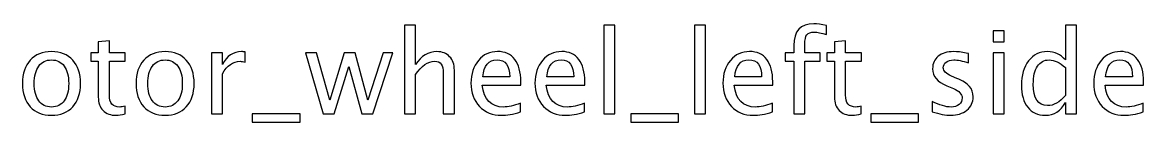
# Model space of a CAD drawing. Header units: centimetres. Extents: x -31.2 to 31.2, y -24.9 to 29.2.
# Drawn here: x 18.76 to 31.15, y 28.08 to 29.16 of the extents above; entities that cross this region are included whole.
import ezdxf

# ---------------------------------------------------------------- set-up
doc = ezdxf.new("R2010")
doc.units = ezdxf.units.CM
doc.header["$MEASUREMENT"] = 0
doc.layers.add('Layer 1', color=7, linetype='Continuous')

msp = doc.modelspace()

# ---------------------------------------------------------------- linework, layer by layer
at = {"layer": 'Layer 1'}
for points, knots in [([(22.98359, 28.17044), (22.98359, 28.17044), (22.98359, 29.14961), (22.98359, 29.14961), (22.98359, 29.14961), (22.98359, 29.14961), (23.10551, 29.14961), (23.10551, 29.14961), (23.10551, 29.14961), (23.10551, 29.14961), (23.10551, 28.71633), (23.10551, 28.71633), (23.10551, 28.71633), (23.17007, 28.81052), (23.24923, 28.85751), (23.34279, 28.85751), (23.34279, 28.85751), (23.40163, 28.85751), (23.44841, 28.8391), (23.48291, 28.80205), (23.48291, 28.80205), (23.51741, 28.76522), (23.53477, 28.71548), (23.53477, 28.65325), (23.53477, 28.65325), (23.53477, 28.65325), (23.53477, 28.17044), (23.53477, 28.17044), (23.53477, 28.17044), (23.53477, 28.17044), (23.41285, 28.17044), (23.41285, 28.17044), (23.41285, 28.17044), (23.41285, 28.17044), (23.41285, 28.61346), (23.41285, 28.61346), (23.41285, 28.61346), (23.41285, 28.66341), (23.40544, 28.69897), (23.39084, 28.72014), (23.39084, 28.72014), (23.37602, 28.74152), (23.35168, 28.7521), (23.3176, 28.7521), (23.3176, 28.7521), (23.24267, 28.7521), (23.17197, 28.70321), (23.10551, 28.60542), (23.10551, 28.60542), (23.10551, 28.60542), (23.10551, 28.17044), (23.10551, 28.17044), (23.10551, 28.17044), (23.10551, 28.17044), (22.98359, 28.17044), (22.98359, 28.17044)], [0, 0, 0, 0, 0.06666667, 0.06666667, 0.06666667, 0.06666667, 0.13333333, 0.13333333, 0.13333333, 0.13333333, 0.2, 0.2, 0.2, 0.2, 0.26666667, 0.26666667, 0.26666667, 0.26666667, 0.33333333, 0.33333333, 0.33333333, 0.33333333, 0.4, 0.4, 0.4, 0.4, 0.46666667, 0.46666667, 0.46666667, 0.46666667, 0.53333333, 0.53333333, 0.53333333, 0.53333333, 0.6, 0.6, 0.6, 0.6, 0.66666667, 0.66666667, 0.66666667, 0.66666667, 0.73333333, 0.73333333, 0.73333333, 0.73333333, 0.8, 0.8, 0.8, 0.8, 0.86666667, 0.86666667, 0.86666667, 0.86666667, 1, 1, 1, 1]), ([(25.18704, 28.17044), (25.18704, 28.17044), (25.18704, 29.14961), (25.18704, 29.14961), (25.18704, 29.14961), (25.18704, 29.14961), (25.30896, 29.14961), (25.30896, 29.14961), (25.30896, 29.14961), (25.30896, 29.14961), (25.30896, 28.17044), (25.30896, 28.17044), (25.30896, 28.17044), (25.30896, 28.17044), (25.18704, 28.17044), (25.18704, 28.17044)], [0, 0, 0, 0, 0.2, 0.2, 0.2, 0.2, 0.4, 0.4, 0.4, 0.4, 0.6, 0.6, 0.6, 0.6, 1, 1, 1, 1]), ([(26.18907, 28.17044), (26.18907, 28.17044), (26.18907, 29.14961), (26.18907, 29.14961), (26.18907, 29.14961), (26.18907, 29.14961), (26.31099, 29.14961), (26.31099, 29.14961), (26.31099, 29.14961), (26.31099, 29.14961), (26.31099, 28.17044), (26.31099, 28.17044), (26.31099, 28.17044), (26.31099, 28.17044), (26.18907, 28.17044), (26.18907, 28.17044)], [0, 0, 0, 0, 0.2, 0.2, 0.2, 0.2, 0.4, 0.4, 0.4, 0.4, 0.6, 0.6, 0.6, 0.6, 1, 1, 1, 1]), ([(27.28656, 28.17044), (27.28656, 28.17044), (27.28656, 28.7521), (27.28656, 28.7521), (27.28656, 28.7521), (27.28656, 28.7521), (27.1911, 28.7521), (27.1911, 28.7521), (27.1911, 28.7521), (27.1911, 28.7521), (27.1911, 28.84354), (27.1911, 28.84354), (27.1911, 28.84354), (27.1911, 28.84354), (27.28656, 28.84354), (27.28656, 28.84354), (27.28656, 28.84354), (27.28656, 28.84354), (27.28656, 28.92419), (27.28656, 28.92419), (27.28656, 28.92419), (27.28656, 29.08463), (27.3598, 29.16485), (27.50627, 29.16485), (27.50627, 29.16485), (27.54733, 29.16485), (27.5939, 29.15808), (27.64597, 29.14453), (27.64597, 29.14453), (27.64597, 29.14453), (27.64597, 29.04674), (27.64597, 29.04674), (27.64597, 29.04674), (27.59073, 29.06452), (27.54649, 29.07341), (27.51326, 29.07341), (27.51326, 29.07341), (27.47283, 29.07341), (27.44531, 29.06389), (27.43071, 29.04462), (27.43071, 29.04462), (27.41589, 29.02536), (27.40848, 28.98959), (27.40848, 28.93731), (27.40848, 28.93731), (27.40848, 28.93731), (27.40848, 28.84354), (27.40848, 28.84354), (27.40848, 28.84354), (27.40848, 28.84354), (27.5776, 28.84354), (27.5776, 28.84354), (27.5776, 28.84354), (27.5776, 28.84354), (27.5776, 28.7521), (27.5776, 28.7521), (27.5776, 28.7521), (27.5776, 28.7521), (27.40848, 28.7521), (27.40848, 28.7521), (27.40848, 28.7521), (27.40848, 28.7521), (27.40848, 28.17044), (27.40848, 28.17044), (27.40848, 28.17044), (27.40848, 28.17044), (27.28656, 28.17044), (27.28656, 28.17044)], [0, 0, 0, 0, 0.05555556, 0.05555556, 0.05555556, 0.05555556, 0.11111111, 0.11111111, 0.11111111, 0.11111111, 0.16666667, 0.16666667, 0.16666667, 0.16666667, 0.22222222, 0.22222222, 0.22222222, 0.22222222, 0.27777778, 0.27777778, 0.27777778, 0.27777778, 0.33333333, 0.33333333, 0.33333333, 0.33333333, 0.38888889, 0.38888889, 0.38888889, 0.38888889, 0.44444444, 0.44444444, 0.44444444, 0.44444444, 0.5, 0.5, 0.5, 0.5, 0.55555556, 0.55555556, 0.55555556, 0.55555556, 0.61111111, 0.61111111, 0.61111111, 0.61111111, 0.66666667, 0.66666667, 0.66666667, 0.66666667, 0.72222222, 0.72222222, 0.72222222, 0.72222222, 0.77777778, 0.77777778, 0.77777778, 0.77777778, 0.83333333, 0.83333333, 0.83333333, 0.83333333, 0.88888889, 0.88888889, 0.88888889, 0.88888889, 1, 1, 1, 1]), ([(30.28821, 28.17044), (30.28821, 28.17044), (30.28821, 28.29681), (30.28821, 28.29681), (30.28821, 28.29681), (30.23847, 28.2024), (30.16354, 28.1552), (30.06342, 28.1552), (30.06342, 28.1552), (29.98214, 28.1552), (29.91822, 28.18462), (29.87165, 28.24368), (29.87165, 28.24368), (29.82508, 28.30273), (29.8018, 28.38338), (29.8018, 28.48561), (29.8018, 28.48561), (29.8018, 28.59737), (29.82826, 28.68733), (29.88096, 28.75549), (29.88096, 28.75549), (29.93388, 28.82343), (30.00331, 28.85751), (30.08946, 28.85751), (30.08946, 28.85751), (30.16925, 28.85751), (30.23572, 28.82703), (30.28821, 28.76586), (30.28821, 28.76586), (30.28821, 28.76586), (30.28821, 29.14961), (30.28821, 29.14961), (30.28821, 29.14961), (30.28821, 29.14961), (30.41013, 29.14961), (30.41013, 29.14961), (30.41013, 29.14961), (30.41013, 29.14961), (30.41013, 28.17044), (30.41013, 28.17044), (30.41013, 28.17044), (30.41013, 28.17044), (30.28821, 28.17044), (30.28821, 28.17044)], [0, 0, 0, 0, 0.08333333, 0.08333333, 0.08333333, 0.08333333, 0.16666667, 0.16666667, 0.16666667, 0.16666667, 0.25, 0.25, 0.25, 0.25, 0.33333333, 0.33333333, 0.33333333, 0.33333333, 0.41666667, 0.41666667, 0.41666667, 0.41666667, 0.5, 0.5, 0.5, 0.5, 0.58333333, 0.58333333, 0.58333333, 0.58333333, 0.66666667, 0.66666667, 0.66666667, 0.66666667, 0.75, 0.75, 0.75, 0.75, 0.83333333, 0.83333333, 0.83333333, 0.83333333, 1, 1, 1, 1]), ([(29.48811, 28.96673), (29.48811, 28.96673), (29.48811, 29.08865), (29.48811, 29.08865), (29.48811, 29.08865), (29.48811, 29.08865), (29.61003, 29.08865), (29.61003, 29.08865), (29.61003, 29.08865), (29.61003, 29.08865), (29.61003, 28.96673), (29.61003, 28.96673), (29.61003, 28.96673), (29.61003, 28.96673), (29.48811, 28.96673), (29.48811, 28.96673)], [0, 0, 0, 0, 0.2, 0.2, 0.2, 0.2, 0.4, 0.4, 0.4, 0.4, 0.6, 0.6, 0.6, 0.6, 1, 1, 1, 1]), ([(19.89622, 28.17065), (19.85854, 28.16028), (19.82574, 28.1552), (19.79801, 28.1552), (19.79801, 28.1552), (19.73578, 28.1552), (19.68731, 28.17298), (19.65259, 28.20854), (19.65259, 28.20854), (19.61767, 28.2441), (19.60031, 28.29342), (19.60031, 28.35671), (19.60031, 28.35671), (19.60031, 28.35671), (19.60031, 28.7521), (19.60031, 28.7521), (19.60031, 28.7521), (19.60031, 28.7521), (19.51607, 28.7521), (19.51607, 28.7521), (19.51607, 28.7521), (19.51607, 28.7521), (19.51607, 28.84354), (19.51607, 28.84354), (19.51607, 28.84354), (19.51607, 28.84354), (19.60031, 28.84354), (19.60031, 28.84354), (19.60031, 28.84354), (19.60031, 28.84354), (19.60031, 28.96525), (19.60031, 28.96525), (19.60031, 28.96525), (19.60031, 28.96525), (19.72223, 28.97689), (19.72223, 28.97689), (19.72223, 28.97689), (19.72223, 28.97689), (19.72223, 28.84354), (19.72223, 28.84354), (19.72223, 28.84354), (19.72223, 28.84354), (19.89876, 28.84354), (19.89876, 28.84354), (19.89876, 28.84354), (19.89876, 28.84354), (19.89876, 28.7521), (19.89876, 28.7521), (19.89876, 28.7521), (19.89876, 28.7521), (19.72223, 28.7521), (19.72223, 28.7521), (19.72223, 28.7521), (19.72223, 28.7521), (19.72223, 28.37872), (19.72223, 28.37872), (19.72223, 28.37872), (19.72223, 28.29067), (19.76054, 28.24664), (19.83695, 28.24664), (19.83695, 28.24664), (19.85325, 28.24664), (19.87294, 28.24939), (19.89622, 28.25468), (19.89622, 28.25468), (19.89622, 28.25468), (19.89622, 28.17065), (19.89622, 28.17065)], [0, 0, 0, 0, 0.05555556, 0.05555556, 0.05555556, 0.05555556, 0.11111111, 0.11111111, 0.11111111, 0.11111111, 0.16666667, 0.16666667, 0.16666667, 0.16666667, 0.22222222, 0.22222222, 0.22222222, 0.22222222, 0.27777778, 0.27777778, 0.27777778, 0.27777778, 0.33333333, 0.33333333, 0.33333333, 0.33333333, 0.38888889, 0.38888889, 0.38888889, 0.38888889, 0.44444444, 0.44444444, 0.44444444, 0.44444444, 0.5, 0.5, 0.5, 0.5, 0.55555556, 0.55555556, 0.55555556, 0.55555556, 0.61111111, 0.61111111, 0.61111111, 0.61111111, 0.66666667, 0.66666667, 0.66666667, 0.66666667, 0.72222222, 0.72222222, 0.72222222, 0.72222222, 0.77777778, 0.77777778, 0.77777778, 0.77777778, 0.83333333, 0.83333333, 0.83333333, 0.83333333, 0.88888889, 0.88888889, 0.88888889, 0.88888889, 1, 1, 1, 1]), ([(28.03163, 28.17065), (27.99395, 28.16028), (27.96115, 28.1552), (27.93342, 28.1552), (27.93342, 28.1552), (27.87119, 28.1552), (27.82272, 28.17298), (27.788, 28.20854), (27.788, 28.20854), (27.75308, 28.2441), (27.73572, 28.29342), (27.73572, 28.35671), (27.73572, 28.35671), (27.73572, 28.35671), (27.73572, 28.7521), (27.73572, 28.7521), (27.73572, 28.7521), (27.73572, 28.7521), (27.65148, 28.7521), (27.65148, 28.7521), (27.65148, 28.7521), (27.65148, 28.7521), (27.65148, 28.84354), (27.65148, 28.84354), (27.65148, 28.84354), (27.65148, 28.84354), (27.73572, 28.84354), (27.73572, 28.84354), (27.73572, 28.84354), (27.73572, 28.84354), (27.73572, 28.96525), (27.73572, 28.96525), (27.73572, 28.96525), (27.73572, 28.96525), (27.85764, 28.97689), (27.85764, 28.97689), (27.85764, 28.97689), (27.85764, 28.97689), (27.85764, 28.84354), (27.85764, 28.84354), (27.85764, 28.84354), (27.85764, 28.84354), (28.03417, 28.84354), (28.03417, 28.84354), (28.03417, 28.84354), (28.03417, 28.84354), (28.03417, 28.7521), (28.03417, 28.7521), (28.03417, 28.7521), (28.03417, 28.7521), (27.85764, 28.7521), (27.85764, 28.7521), (27.85764, 28.7521), (27.85764, 28.7521), (27.85764, 28.37872), (27.85764, 28.37872), (27.85764, 28.37872), (27.85764, 28.29067), (27.89595, 28.24664), (27.97236, 28.24664), (27.97236, 28.24664), (27.98866, 28.24664), (28.00835, 28.24939), (28.03163, 28.25468), (28.03163, 28.25468), (28.03163, 28.25468), (28.03163, 28.17065), (28.03163, 28.17065)], [0, 0, 0, 0, 0.05555556, 0.05555556, 0.05555556, 0.05555556, 0.11111111, 0.11111111, 0.11111111, 0.11111111, 0.16666667, 0.16666667, 0.16666667, 0.16666667, 0.22222222, 0.22222222, 0.22222222, 0.22222222, 0.27777778, 0.27777778, 0.27777778, 0.27777778, 0.33333333, 0.33333333, 0.33333333, 0.33333333, 0.38888889, 0.38888889, 0.38888889, 0.38888889, 0.44444444, 0.44444444, 0.44444444, 0.44444444, 0.5, 0.5, 0.5, 0.5, 0.55555556, 0.55555556, 0.55555556, 0.55555556, 0.61111111, 0.61111111, 0.61111111, 0.61111111, 0.66666667, 0.66666667, 0.66666667, 0.66666667, 0.72222222, 0.72222222, 0.72222222, 0.72222222, 0.77777778, 0.77777778, 0.77777778, 0.77777778, 0.83333333, 0.83333333, 0.83333333, 0.83333333, 0.88888889, 0.88888889, 0.88888889, 0.88888889, 1, 1, 1, 1]), ([(19.083, 28.1552), (18.98415, 28.1552), (18.90584, 28.18674), (18.84826, 28.24982), (18.84826, 28.24982), (18.79048, 28.31289), (18.76169, 28.39862), (18.76169, 28.50678), (18.76169, 28.50678), (18.76169, 28.61473), (18.79048, 28.70024), (18.84826, 28.76311), (18.84826, 28.76311), (18.90584, 28.82597), (18.98415, 28.85751), (19.083, 28.85751), (19.083, 28.85751), (19.18185, 28.85751), (19.26017, 28.82597), (19.31774, 28.76311), (19.31774, 28.76311), (19.37552, 28.70024), (19.40431, 28.61473), (19.40431, 28.50678), (19.40431, 28.50678), (19.40431, 28.39862), (19.37552, 28.31289), (19.31774, 28.24982), (19.31774, 28.24982), (19.26017, 28.18674), (19.18185, 28.1552), (19.083, 28.1552)], [0, 0, 0, 0, 0.11111111, 0.11111111, 0.11111111, 0.11111111, 0.22222222, 0.22222222, 0.22222222, 0.22222222, 0.33333333, 0.33333333, 0.33333333, 0.33333333, 0.44444444, 0.44444444, 0.44444444, 0.44444444, 0.55555556, 0.55555556, 0.55555556, 0.55555556, 0.66666667, 0.66666667, 0.66666667, 0.66666667, 0.77777778, 0.77777778, 0.77777778, 0.77777778, 1, 1, 1, 1]), ([(19.08279, 28.24664), (19.14311, 28.24664), (19.1901, 28.26929), (19.22355, 28.3148), (19.22355, 28.3148), (19.25678, 28.36009), (19.2735, 28.42423), (19.2735, 28.50678), (19.2735, 28.50678), (19.2735, 28.58912), (19.25678, 28.65304), (19.22355, 28.69834), (19.22355, 28.69834), (19.1901, 28.74342), (19.14311, 28.76607), (19.08279, 28.76607), (19.08279, 28.76607), (19.02225, 28.76607), (18.97526, 28.74342), (18.94224, 28.69834), (18.94224, 28.69834), (18.90901, 28.65304), (18.8925, 28.58912), (18.8925, 28.50678), (18.8925, 28.50678), (18.8925, 28.42423), (18.90901, 28.36009), (18.94224, 28.3148), (18.94224, 28.3148), (18.97526, 28.26929), (19.02225, 28.24664), (19.08279, 28.24664)], [0, 0, 0, 0, 0.11111111, 0.11111111, 0.11111111, 0.11111111, 0.22222222, 0.22222222, 0.22222222, 0.22222222, 0.33333333, 0.33333333, 0.33333333, 0.33333333, 0.44444444, 0.44444444, 0.44444444, 0.44444444, 0.55555556, 0.55555556, 0.55555556, 0.55555556, 0.66666667, 0.66666667, 0.66666667, 0.66666667, 0.77777778, 0.77777778, 0.77777778, 0.77777778, 1, 1, 1, 1]), ([(20.33818, 28.1552), (20.23933, 28.1552), (20.16102, 28.18674), (20.10344, 28.24982), (20.10344, 28.24982), (20.04566, 28.31289), (20.01687, 28.39862), (20.01687, 28.50678), (20.01687, 28.50678), (20.01687, 28.61473), (20.04566, 28.70024), (20.10344, 28.76311), (20.10344, 28.76311), (20.16102, 28.82597), (20.23933, 28.85751), (20.33818, 28.85751), (20.33818, 28.85751), (20.43703, 28.85751), (20.51535, 28.82597), (20.57292, 28.76311), (20.57292, 28.76311), (20.6307, 28.70024), (20.65949, 28.61473), (20.65949, 28.50678), (20.65949, 28.50678), (20.65949, 28.39862), (20.6307, 28.31289), (20.57292, 28.24982), (20.57292, 28.24982), (20.51535, 28.18674), (20.43703, 28.1552), (20.33818, 28.1552)], [0, 0, 0, 0, 0.11111111, 0.11111111, 0.11111111, 0.11111111, 0.22222222, 0.22222222, 0.22222222, 0.22222222, 0.33333333, 0.33333333, 0.33333333, 0.33333333, 0.44444444, 0.44444444, 0.44444444, 0.44444444, 0.55555556, 0.55555556, 0.55555556, 0.55555556, 0.66666667, 0.66666667, 0.66666667, 0.66666667, 0.77777778, 0.77777778, 0.77777778, 0.77777778, 1, 1, 1, 1]), ([(20.33797, 28.24664), (20.39829, 28.24664), (20.44528, 28.26929), (20.47873, 28.3148), (20.47873, 28.3148), (20.51196, 28.36009), (20.52868, 28.42423), (20.52868, 28.50678), (20.52868, 28.50678), (20.52868, 28.58912), (20.51196, 28.65304), (20.47873, 28.69834), (20.47873, 28.69834), (20.44528, 28.74342), (20.39829, 28.76607), (20.33797, 28.76607), (20.33797, 28.76607), (20.27743, 28.76607), (20.23044, 28.74342), (20.19742, 28.69834), (20.19742, 28.69834), (20.16419, 28.65304), (20.14768, 28.58912), (20.14768, 28.50678), (20.14768, 28.50678), (20.14768, 28.42423), (20.16419, 28.36009), (20.19742, 28.3148), (20.19742, 28.3148), (20.23044, 28.26929), (20.27743, 28.24664), (20.33797, 28.24664)], [0, 0, 0, 0, 0.11111111, 0.11111111, 0.11111111, 0.11111111, 0.22222222, 0.22222222, 0.22222222, 0.22222222, 0.33333333, 0.33333333, 0.33333333, 0.33333333, 0.44444444, 0.44444444, 0.44444444, 0.44444444, 0.55555556, 0.55555556, 0.55555556, 0.55555556, 0.66666667, 0.66666667, 0.66666667, 0.66666667, 0.77777778, 0.77777778, 0.77777778, 0.77777778, 1, 1, 1, 1]), ([(20.85041, 28.17044), (20.85041, 28.17044), (20.85041, 28.84354), (20.85041, 28.84354), (20.85041, 28.84354), (20.85041, 28.84354), (20.97233, 28.84354), (20.97233, 28.84354), (20.97233, 28.84354), (20.97233, 28.84354), (20.97233, 28.71633), (20.97233, 28.71633), (20.97233, 28.71633), (21.0208, 28.81052), (21.09108, 28.85751), (21.18336, 28.85751), (21.18336, 28.85751), (21.19585, 28.85751), (21.20897, 28.85645), (21.22252, 28.85434), (21.22252, 28.85434), (21.22252, 28.85434), (21.22252, 28.74025), (21.22252, 28.74025), (21.22252, 28.74025), (21.20135, 28.74723), (21.18273, 28.75083), (21.16664, 28.75083), (21.16664, 28.75083), (21.08917, 28.75083), (21.0244, 28.70511), (20.97233, 28.61346), (20.97233, 28.61346), (20.97233, 28.61346), (20.97233, 28.17044), (20.97233, 28.17044), (20.97233, 28.17044), (20.97233, 28.17044), (20.85041, 28.17044), (20.85041, 28.17044)], [0, 0, 0, 0, 0.09090909, 0.09090909, 0.09090909, 0.09090909, 0.18181818, 0.18181818, 0.18181818, 0.18181818, 0.27272727, 0.27272727, 0.27272727, 0.27272727, 0.36363636, 0.36363636, 0.36363636, 0.36363636, 0.45454545, 0.45454545, 0.45454545, 0.45454545, 0.54545455, 0.54545455, 0.54545455, 0.54545455, 0.63636364, 0.63636364, 0.63636364, 0.63636364, 0.72727273, 0.72727273, 0.72727273, 0.72727273, 0.81818182, 0.81818182, 0.81818182, 0.81818182, 1, 1, 1, 1]), ([(22.08379, 28.17044), (22.08379, 28.17044), (21.89075, 28.84354), (21.89075, 28.84354), (21.89075, 28.84354), (21.89075, 28.84354), (22.00971, 28.84354), (22.00971, 28.84354), (22.00971, 28.84354), (22.00971, 28.84354), (22.15766, 28.32094), (22.15766, 28.32094), (22.15766, 28.32094), (22.15766, 28.32094), (22.31726, 28.84354), (22.31726, 28.84354), (22.31726, 28.84354), (22.31726, 28.84354), (22.43918, 28.84354), (22.43918, 28.84354), (22.43918, 28.84354), (22.43918, 28.84354), (22.57951, 28.32178), (22.57951, 28.32178), (22.57951, 28.32178), (22.57951, 28.32178), (22.74927, 28.84354), (22.74927, 28.84354), (22.74927, 28.84354), (22.74927, 28.84354), (22.85341, 28.84354), (22.85341, 28.84354), (22.85341, 28.84354), (22.85341, 28.84354), (22.6337, 28.17044), (22.6337, 28.17044), (22.6337, 28.17044), (22.6337, 28.17044), (22.51178, 28.17044), (22.51178, 28.17044), (22.51178, 28.17044), (22.51178, 28.17044), (22.36742, 28.69537), (22.36742, 28.69537), (22.36742, 28.69537), (22.36742, 28.69537), (22.20571, 28.17044), (22.20571, 28.17044), (22.20571, 28.17044), (22.20571, 28.17044), (22.08379, 28.17044), (22.08379, 28.17044)], [0, 0, 0, 0, 0.07142857, 0.07142857, 0.07142857, 0.07142857, 0.14285714, 0.14285714, 0.14285714, 0.14285714, 0.21428571, 0.21428571, 0.21428571, 0.21428571, 0.28571429, 0.28571429, 0.28571429, 0.28571429, 0.35714286, 0.35714286, 0.35714286, 0.35714286, 0.42857143, 0.42857143, 0.42857143, 0.42857143, 0.5, 0.5, 0.5, 0.5, 0.57142857, 0.57142857, 0.57142857, 0.57142857, 0.64285714, 0.64285714, 0.64285714, 0.64285714, 0.71428571, 0.71428571, 0.71428571, 0.71428571, 0.78571429, 0.78571429, 0.78571429, 0.78571429, 0.85714286, 0.85714286, 0.85714286, 0.85714286, 1, 1, 1, 1]), ([(24.26587, 28.19203), (24.18396, 28.16748), (24.11389, 28.1552), (24.05547, 28.1552), (24.05547, 28.1552), (23.95578, 28.1552), (23.87471, 28.18822), (23.81227, 28.25405), (23.81227, 28.25405), (23.74983, 28.31988), (23.7185, 28.40518), (23.7185, 28.51017), (23.7185, 28.51017), (23.7185, 28.61198), (23.74602, 28.69559), (23.80126, 28.76099), (23.80126, 28.76099), (23.85651, 28.82618), (23.9272, 28.85878), (24.01335, 28.85878), (24.01335, 28.85878), (24.09484, 28.85878), (24.15792, 28.82978), (24.20237, 28.77179), (24.20237, 28.77179), (24.24682, 28.71379), (24.26905, 28.63166), (24.26905, 28.52519), (24.26905, 28.52519), (24.26905, 28.52519), (24.26841, 28.48794), (24.26841, 28.48794), (24.26841, 28.48794), (24.26841, 28.48794), (23.84296, 28.48794), (23.84296, 28.48794), (23.84296, 28.48794), (23.86074, 28.32707), (23.93927, 28.24664), (24.07833, 28.24664), (24.07833, 28.24664), (24.12935, 28.24664), (24.19179, 28.26103), (24.26587, 28.28982), (24.26587, 28.28982), (24.26587, 28.28982), (24.26587, 28.19203), (24.26587, 28.19203)], [0, 0, 0, 0, 0.07692308, 0.07692308, 0.07692308, 0.07692308, 0.15384615, 0.15384615, 0.15384615, 0.15384615, 0.23076923, 0.23076923, 0.23076923, 0.23076923, 0.30769231, 0.30769231, 0.30769231, 0.30769231, 0.38461538, 0.38461538, 0.38461538, 0.38461538, 0.46153846, 0.46153846, 0.46153846, 0.46153846, 0.53846154, 0.53846154, 0.53846154, 0.53846154, 0.61538462, 0.61538462, 0.61538462, 0.61538462, 0.69230769, 0.69230769, 0.69230769, 0.69230769, 0.76923077, 0.76923077, 0.76923077, 0.76923077, 0.84615385, 0.84615385, 0.84615385, 0.84615385, 1, 1, 1, 1]), ([(23.84931, 28.57938), (23.84931, 28.57938), (24.14649, 28.57938), (24.14649, 28.57938), (24.14649, 28.57938), (24.14649, 28.70469), (24.09971, 28.76734), (24.00637, 28.76734), (24.00637, 28.76734), (23.91239, 28.76734), (23.86011, 28.70469), (23.84931, 28.57938)], [0, 0, 0, 0, 0.25, 0.25, 0.25, 0.25, 0.5, 0.5, 0.5, 0.5, 1, 1, 1, 1]), ([(24.97347, 28.19203), (24.89156, 28.16748), (24.82149, 28.1552), (24.76307, 28.1552), (24.76307, 28.1552), (24.66338, 28.1552), (24.58231, 28.18822), (24.51987, 28.25405), (24.51987, 28.25405), (24.45743, 28.31988), (24.4261, 28.40518), (24.4261, 28.51017), (24.4261, 28.51017), (24.4261, 28.61198), (24.45362, 28.69559), (24.50886, 28.76099), (24.50886, 28.76099), (24.56411, 28.82618), (24.6348, 28.85878), (24.72095, 28.85878), (24.72095, 28.85878), (24.80244, 28.85878), (24.86552, 28.82978), (24.90997, 28.77179), (24.90997, 28.77179), (24.95442, 28.71379), (24.97665, 28.63166), (24.97665, 28.52519), (24.97665, 28.52519), (24.97665, 28.52519), (24.97601, 28.48794), (24.97601, 28.48794), (24.97601, 28.48794), (24.97601, 28.48794), (24.55056, 28.48794), (24.55056, 28.48794), (24.55056, 28.48794), (24.56834, 28.32707), (24.64687, 28.24664), (24.78593, 28.24664), (24.78593, 28.24664), (24.83695, 28.24664), (24.89939, 28.26103), (24.97347, 28.28982), (24.97347, 28.28982), (24.97347, 28.28982), (24.97347, 28.19203), (24.97347, 28.19203)], [0, 0, 0, 0, 0.07692308, 0.07692308, 0.07692308, 0.07692308, 0.15384615, 0.15384615, 0.15384615, 0.15384615, 0.23076923, 0.23076923, 0.23076923, 0.23076923, 0.30769231, 0.30769231, 0.30769231, 0.30769231, 0.38461538, 0.38461538, 0.38461538, 0.38461538, 0.46153846, 0.46153846, 0.46153846, 0.46153846, 0.53846154, 0.53846154, 0.53846154, 0.53846154, 0.61538462, 0.61538462, 0.61538462, 0.61538462, 0.69230769, 0.69230769, 0.69230769, 0.69230769, 0.76923077, 0.76923077, 0.76923077, 0.76923077, 0.84615385, 0.84615385, 0.84615385, 0.84615385, 1, 1, 1, 1]), ([(24.55691, 28.57938), (24.55691, 28.57938), (24.85409, 28.57938), (24.85409, 28.57938), (24.85409, 28.57938), (24.85409, 28.70469), (24.80731, 28.76734), (24.71397, 28.76734), (24.71397, 28.76734), (24.61999, 28.76734), (24.56771, 28.70469), (24.55691, 28.57938)], [0, 0, 0, 0, 0.25, 0.25, 0.25, 0.25, 0.5, 0.5, 0.5, 0.5, 1, 1, 1, 1]), ([(27.05013, 28.19203), (26.96822, 28.16748), (26.89815, 28.1552), (26.83973, 28.1552), (26.83973, 28.1552), (26.74004, 28.1552), (26.65897, 28.18822), (26.59653, 28.25405), (26.59653, 28.25405), (26.53409, 28.31988), (26.50276, 28.40518), (26.50276, 28.51017), (26.50276, 28.51017), (26.50276, 28.61198), (26.53028, 28.69559), (26.58552, 28.76099), (26.58552, 28.76099), (26.64077, 28.82618), (26.71146, 28.85878), (26.79761, 28.85878), (26.79761, 28.85878), (26.8791, 28.85878), (26.94218, 28.82978), (26.98663, 28.77179), (26.98663, 28.77179), (27.03108, 28.71379), (27.05331, 28.63166), (27.05331, 28.52519), (27.05331, 28.52519), (27.05331, 28.52519), (27.05267, 28.48794), (27.05267, 28.48794), (27.05267, 28.48794), (27.05267, 28.48794), (26.62722, 28.48794), (26.62722, 28.48794), (26.62722, 28.48794), (26.645, 28.32707), (26.72353, 28.24664), (26.86259, 28.24664), (26.86259, 28.24664), (26.91361, 28.24664), (26.97605, 28.26103), (27.05013, 28.28982), (27.05013, 28.28982), (27.05013, 28.28982), (27.05013, 28.19203), (27.05013, 28.19203)], [0, 0, 0, 0, 0.07692308, 0.07692308, 0.07692308, 0.07692308, 0.15384615, 0.15384615, 0.15384615, 0.15384615, 0.23076923, 0.23076923, 0.23076923, 0.23076923, 0.30769231, 0.30769231, 0.30769231, 0.30769231, 0.38461538, 0.38461538, 0.38461538, 0.38461538, 0.46153846, 0.46153846, 0.46153846, 0.46153846, 0.53846154, 0.53846154, 0.53846154, 0.53846154, 0.61538462, 0.61538462, 0.61538462, 0.61538462, 0.69230769, 0.69230769, 0.69230769, 0.69230769, 0.76923077, 0.76923077, 0.76923077, 0.76923077, 0.84615385, 0.84615385, 0.84615385, 0.84615385, 1, 1, 1, 1]), ([(26.63357, 28.57938), (26.63357, 28.57938), (26.93075, 28.57938), (26.93075, 28.57938), (26.93075, 28.57938), (26.93075, 28.70469), (26.88397, 28.76734), (26.79063, 28.76734), (26.79063, 28.76734), (26.69665, 28.76734), (26.64437, 28.70469), (26.63357, 28.57938)], [0, 0, 0, 0, 0.25, 0.25, 0.25, 0.25, 0.5, 0.5, 0.5, 0.5, 1, 1, 1, 1]), ([(28.81649, 28.19457), (28.81649, 28.19457), (28.81649, 28.30633), (28.81649, 28.30633), (28.81649, 28.30633), (28.89629, 28.26654), (28.9655, 28.24664), (29.02456, 28.24664), (29.02456, 28.24664), (29.0597, 28.24664), (29.08891, 28.25617), (29.11198, 28.27522), (29.11198, 28.27522), (29.13505, 28.29405), (29.14669, 28.31776), (29.14669, 28.34634), (29.14669, 28.34634), (29.14669, 28.38803), (29.11431, 28.42254), (29.04954, 28.44984), (29.04954, 28.44984), (29.04954, 28.44984), (28.9782, 28.48011), (28.9782, 28.48011), (28.9782, 28.48011), (28.87301, 28.52371), (28.8203, 28.58679), (28.8203, 28.6687), (28.8203, 28.6687), (28.8203, 28.72734), (28.84104, 28.77348), (28.88253, 28.80713), (28.88253, 28.80713), (28.92402, 28.84079), (28.98096, 28.85751), (29.05313, 28.85751), (29.05313, 28.85751), (29.0906, 28.85751), (29.13717, 28.85243), (29.19241, 28.84206), (29.19241, 28.84206), (29.19241, 28.84206), (29.21781, 28.83719), (29.21781, 28.83719), (29.21781, 28.83719), (29.21781, 28.83719), (29.21781, 28.73559), (29.21781, 28.73559), (29.21781, 28.73559), (29.14987, 28.75591), (29.09568, 28.76607), (29.05525, 28.76607), (29.05525, 28.76607), (29.01969, 28.76607), (28.99154, 28.75824), (28.97016, 28.74279), (28.97016, 28.74279), (28.94899, 28.72734), (28.93841, 28.70659), (28.93841, 28.68056), (28.93841, 28.68056), (28.93841, 28.64394), (28.96804, 28.61282), (29.02752, 28.58764), (29.02752, 28.58764), (29.02752, 28.58764), (29.08615, 28.56287), (29.08615, 28.56287), (29.08615, 28.56287), (29.15262, 28.53493), (29.19961, 28.5053), (29.22712, 28.47418), (29.22712, 28.47418), (29.25485, 28.44307), (29.26861, 28.40412), (29.26861, 28.35755), (29.26861, 28.35755), (29.26861, 28.2985), (29.24533, 28.25003), (29.19855, 28.21214), (29.19855, 28.21214), (29.15198, 28.17425), (29.09229, 28.1552), (29.01969, 28.1552), (29.01969, 28.1552), (28.96381, 28.1552), (28.89629, 28.16832), (28.81649, 28.19457)], [0, 0, 0, 0, 0.04347826, 0.04347826, 0.04347826, 0.04347826, 0.08695652, 0.08695652, 0.08695652, 0.08695652, 0.13043478, 0.13043478, 0.13043478, 0.13043478, 0.17391304, 0.17391304, 0.17391304, 0.17391304, 0.2173913, 0.2173913, 0.2173913, 0.2173913, 0.26086957, 0.26086957, 0.26086957, 0.26086957, 0.30434783, 0.30434783, 0.30434783, 0.30434783, 0.34782609, 0.34782609, 0.34782609, 0.34782609, 0.39130435, 0.39130435, 0.39130435, 0.39130435, 0.43478261, 0.43478261, 0.43478261, 0.43478261, 0.47826087, 0.47826087, 0.47826087, 0.47826087, 0.52173913, 0.52173913, 0.52173913, 0.52173913, 0.56521739, 0.56521739, 0.56521739, 0.56521739, 0.60869565, 0.60869565, 0.60869565, 0.60869565, 0.65217391, 0.65217391, 0.65217391, 0.65217391, 0.69565217, 0.69565217, 0.69565217, 0.69565217, 0.73913043, 0.73913043, 0.73913043, 0.73913043, 0.7826087, 0.7826087, 0.7826087, 0.7826087, 0.82608696, 0.82608696, 0.82608696, 0.82608696, 0.86956522, 0.86956522, 0.86956522, 0.86956522, 0.91304348, 0.91304348, 0.91304348, 0.91304348, 1, 1, 1, 1]), ([(29.48811, 28.17044), (29.48811, 28.17044), (29.48811, 28.84354), (29.48811, 28.84354), (29.48811, 28.84354), (29.48811, 28.84354), (29.61003, 28.84354), (29.61003, 28.84354), (29.61003, 28.84354), (29.61003, 28.84354), (29.61003, 28.17044), (29.61003, 28.17044), (29.61003, 28.17044), (29.61003, 28.17044), (29.48811, 28.17044), (29.48811, 28.17044)], [0, 0, 0, 0, 0.2, 0.2, 0.2, 0.2, 0.4, 0.4, 0.4, 0.4, 0.6, 0.6, 0.6, 0.6, 1, 1, 1, 1]), ([(30.28821, 28.68246), (30.22492, 28.73813), (30.16502, 28.76607), (30.10829, 28.76607), (30.10829, 28.76607), (30.05241, 28.76607), (30.00923, 28.74279), (29.97854, 28.69601), (29.97854, 28.69601), (29.94785, 28.64944), (29.93261, 28.5834), (29.93261, 28.49789), (29.93261, 28.49789), (29.93261, 28.34062), (29.98468, 28.26188), (30.08903, 28.26188), (30.08903, 28.26188), (30.15677, 28.26188), (30.22323, 28.29892), (30.28821, 28.37279), (30.28821, 28.37279), (30.28821, 28.37279), (30.28821, 28.68246), (30.28821, 28.68246)], [0, 0, 0, 0, 0.14285714, 0.14285714, 0.14285714, 0.14285714, 0.28571429, 0.28571429, 0.28571429, 0.28571429, 0.42857143, 0.42857143, 0.42857143, 0.42857143, 0.57142857, 0.57142857, 0.57142857, 0.57142857, 0.71428571, 0.71428571, 0.71428571, 0.71428571, 1, 1, 1, 1]), ([(31.14842, 28.19203), (31.06651, 28.16748), (30.99644, 28.1552), (30.93802, 28.1552), (30.93802, 28.1552), (30.83833, 28.1552), (30.75726, 28.18822), (30.69482, 28.25405), (30.69482, 28.25405), (30.63238, 28.31988), (30.60105, 28.40518), (30.60105, 28.51017), (30.60105, 28.51017), (30.60105, 28.61198), (30.62857, 28.69559), (30.68381, 28.76099), (30.68381, 28.76099), (30.73906, 28.82618), (30.80975, 28.85878), (30.8959, 28.85878), (30.8959, 28.85878), (30.97739, 28.85878), (31.04047, 28.82978), (31.08492, 28.77179), (31.08492, 28.77179), (31.12937, 28.71379), (31.1516, 28.63166), (31.1516, 28.52519), (31.1516, 28.52519), (31.1516, 28.52519), (31.15096, 28.48794), (31.15096, 28.48794), (31.15096, 28.48794), (31.15096, 28.48794), (30.72551, 28.48794), (30.72551, 28.48794), (30.72551, 28.48794), (30.74329, 28.32707), (30.82182, 28.24664), (30.96088, 28.24664), (30.96088, 28.24664), (31.0119, 28.24664), (31.07434, 28.26103), (31.14842, 28.28982), (31.14842, 28.28982), (31.14842, 28.28982), (31.14842, 28.19203), (31.14842, 28.19203)], [0, 0, 0, 0, 0.07692308, 0.07692308, 0.07692308, 0.07692308, 0.15384615, 0.15384615, 0.15384615, 0.15384615, 0.23076923, 0.23076923, 0.23076923, 0.23076923, 0.30769231, 0.30769231, 0.30769231, 0.30769231, 0.38461538, 0.38461538, 0.38461538, 0.38461538, 0.46153846, 0.46153846, 0.46153846, 0.46153846, 0.53846154, 0.53846154, 0.53846154, 0.53846154, 0.61538462, 0.61538462, 0.61538462, 0.61538462, 0.69230769, 0.69230769, 0.69230769, 0.69230769, 0.76923077, 0.76923077, 0.76923077, 0.76923077, 0.84615385, 0.84615385, 0.84615385, 0.84615385, 1, 1, 1, 1]), ([(30.73186, 28.57938), (30.73186, 28.57938), (31.02904, 28.57938), (31.02904, 28.57938), (31.02904, 28.57938), (31.02904, 28.70469), (30.98226, 28.76734), (30.88892, 28.76734), (30.88892, 28.76734), (30.79494, 28.76734), (30.74266, 28.70469), (30.73186, 28.57938)], [0, 0, 0, 0, 0.25, 0.25, 0.25, 0.25, 0.5, 0.5, 0.5, 0.5, 1, 1, 1, 1]), ([(21.30147, 28.079), (21.30147, 28.079), (21.30147, 28.17044), (21.30147, 28.17044), (21.30147, 28.17044), (21.30147, 28.17044), (21.82979, 28.17044), (21.82979, 28.17044), (21.82979, 28.17044), (21.82979, 28.17044), (21.82979, 28.079), (21.82979, 28.079), (21.82979, 28.079), (21.82979, 28.079), (21.30147, 28.079), (21.30147, 28.079)], [0, 0, 0, 0, 0.2, 0.2, 0.2, 0.2, 0.4, 0.4, 0.4, 0.4, 0.6, 0.6, 0.6, 0.6, 1, 1, 1, 1]), ([(25.48549, 28.079), (25.48549, 28.079), (25.48549, 28.17044), (25.48549, 28.17044), (25.48549, 28.17044), (25.48549, 28.17044), (26.01381, 28.17044), (26.01381, 28.17044), (26.01381, 28.17044), (26.01381, 28.17044), (26.01381, 28.079), (26.01381, 28.079), (26.01381, 28.079), (26.01381, 28.079), (25.48549, 28.079), (25.48549, 28.079)], [0, 0, 0, 0, 0.2, 0.2, 0.2, 0.2, 0.4, 0.4, 0.4, 0.4, 0.6, 0.6, 0.6, 0.6, 1, 1, 1, 1]), ([(28.13704, 28.079), (28.13704, 28.079), (28.13704, 28.17044), (28.13704, 28.17044), (28.13704, 28.17044), (28.13704, 28.17044), (28.66536, 28.17044), (28.66536, 28.17044), (28.66536, 28.17044), (28.66536, 28.17044), (28.66536, 28.079), (28.66536, 28.079), (28.66536, 28.079), (28.66536, 28.079), (28.13704, 28.079), (28.13704, 28.079)], [0, 0, 0, 0, 0.2, 0.2, 0.2, 0.2, 0.4, 0.4, 0.4, 0.4, 0.6, 0.6, 0.6, 0.6, 1, 1, 1, 1])]:
    msp.add_open_spline(points, degree=3, knots=knots, dxfattribs=at)

doc.saveas('drawing.dxf')
